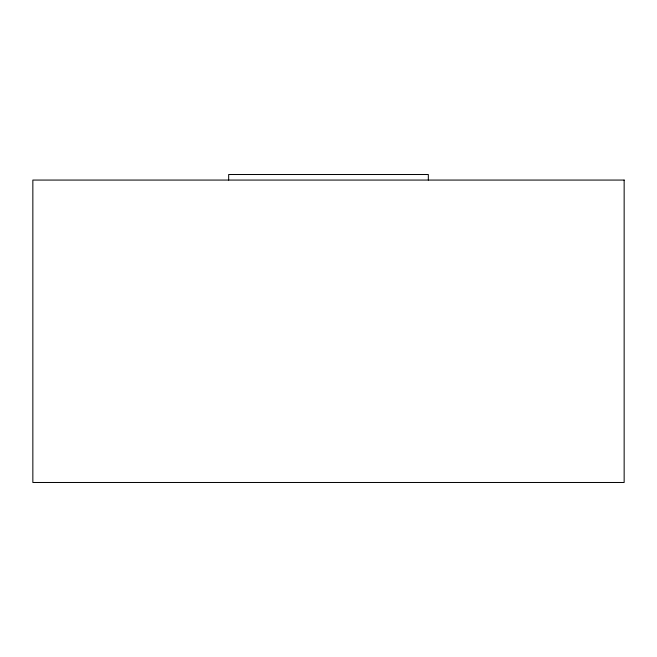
<?xml version="1.0" encoding="UTF-8"?>
<svg xmlns="http://www.w3.org/2000/svg" width="657" height="657" viewBox="0 0 657 657"><rect width="100%" height="100%" fill="white"/><g stroke="black" fill="none" stroke-linecap="round" stroke-linejoin="round"><path stroke-width="0.99" d="M428.331 180.067L428.331 174.516L228.669 174.516L228.669 180.067M624.15 180.067L32.85 180.067L32.85 482.484L624.15 482.484L624.15 180.067"/></g></svg>
